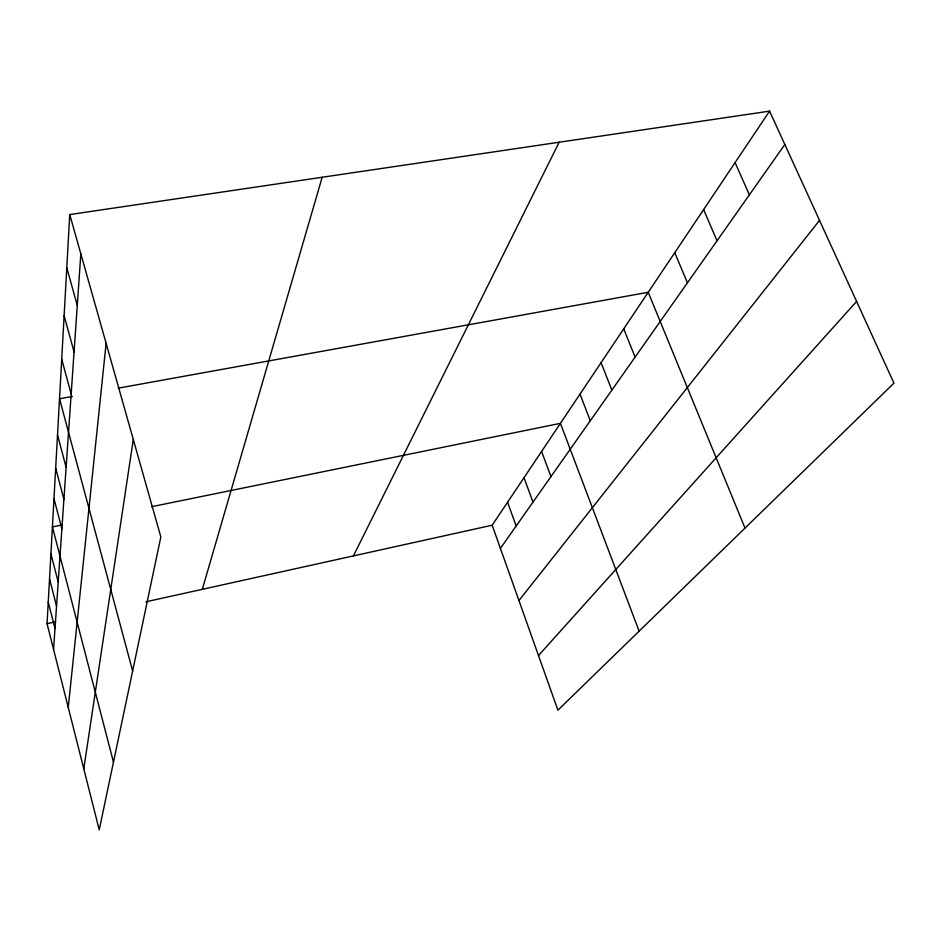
<?xml version="1.0" encoding="UTF-8"?>
<svg xmlns="http://www.w3.org/2000/svg" width="941" height="941" viewBox="0 0 941 941"><rect width="100%" height="100%" fill="white"/><g stroke="black" fill="none" stroke-linecap="round" stroke-linejoin="round"><path stroke-width="1.41" d="M69.74 214.572L160.84 536.935L99.228 829.868L47.05 623.671L69.74 214.572L769.573 111.132L893.95 383.128L557.919 710.184L492.167 525.219L769.573 111.132M53.566 649.419L80.832 253.799M68.258 707.479L106.121 343.3M83.784 768.809L133.293 439.482M202.315 589.325L322.175 177.261M353.416 555.908L559.154 142.232M500.4 548.391L784.829 144.514M518.95 600.558L819.529 220.37M538.499 655.548L856.592 301.449M47.05 623.671L55.601 621.778M145.937 601.793L492.167 525.219M62.329 524.89L52.414 526.913L113.473 762.139M151.548 506.705L560.413 423.344L639.127 631.14M72.41 396.443L59.53 398.772L132.646 670.98M118.201 388.163L648.22 292.275L745.001 528.089M735.086 162.605L749.389 194.846M703.609 209.596L717.054 240.767M674.756 252.659L687.436 282.818M623.73 328.832L635.093 357.133M601.064 362.673L611.862 390.127M580.009 394.091L590.289 420.756M541.593 451.433L550.956 476.605M524.019 477.663L532.982 502.129M507.575 502.212L516.162 526.007M66.787 267.785L77.268 305.425M64.129 315.753L74.068 351.922M61.718 359.215L71.163 394.008M57.519 434.93L66.117 467.265M55.684 468.124L63.906 499.342M53.978 498.683L61.871 528.854M50.92 553.837L58.201 582.091M49.544 578.809L56.542 606.18M48.25 602.028L55.001 628.564"/></g></svg>
